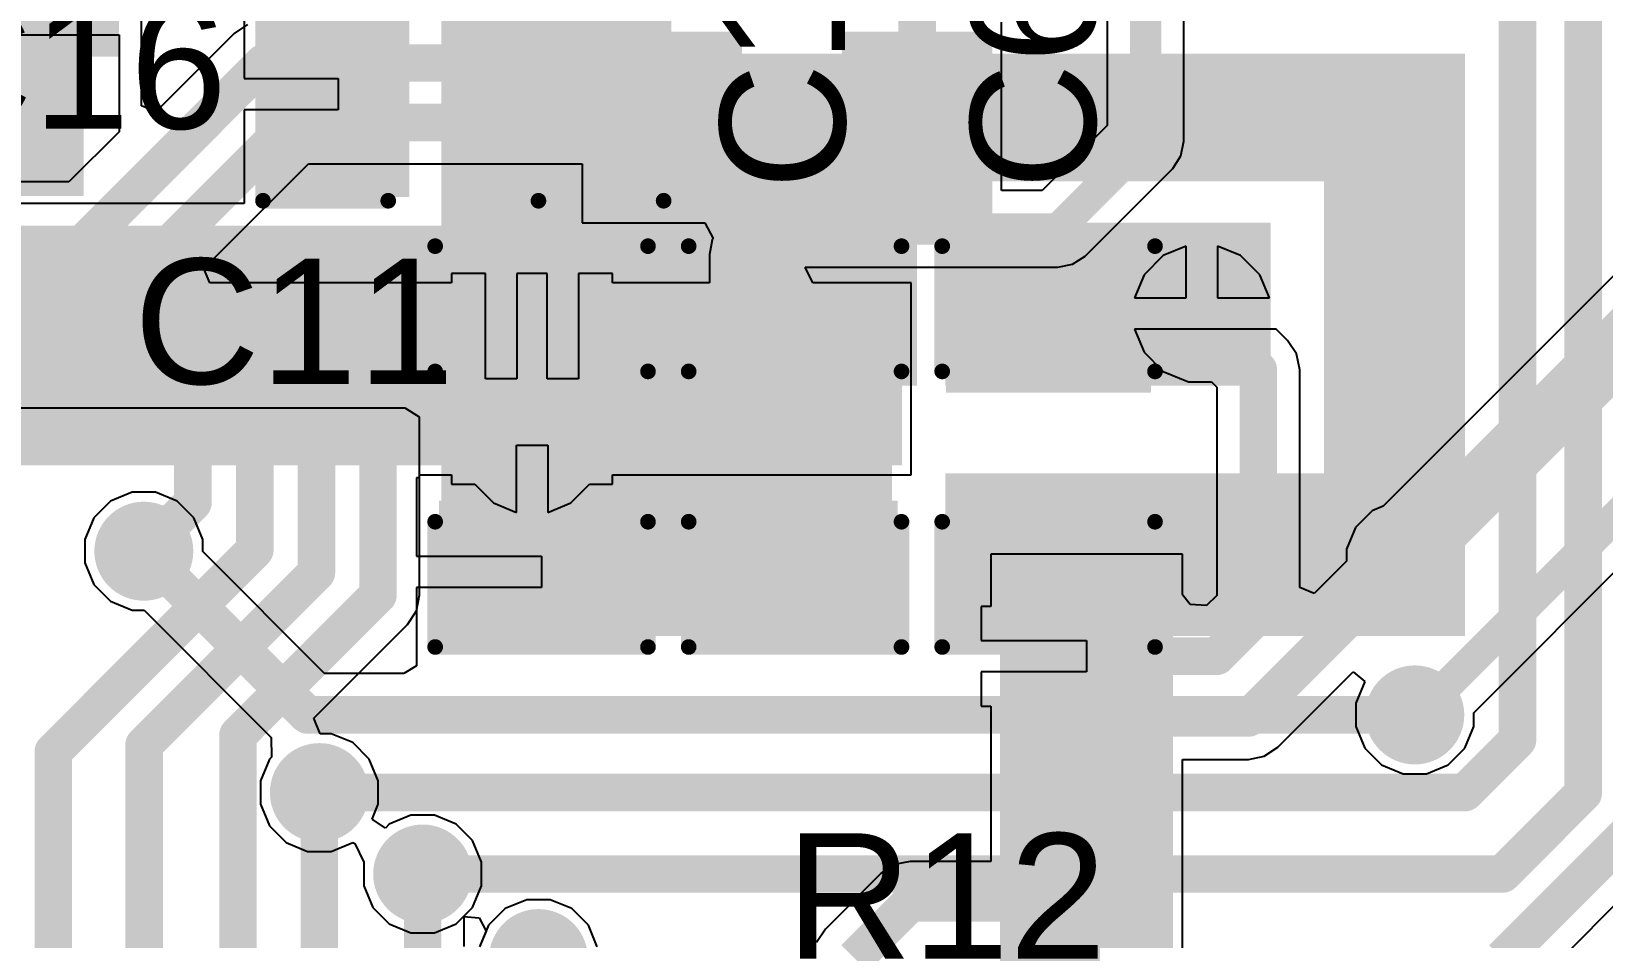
# Model space of a CAD drawing. Header units: millimetres. Extents: x -48 to 200, y -49 to 27.
# Drawn here: x 3.139 to 3.641, y 1.022 to 1.311 of the extents above; entities that cross this region are included whole.
import ezdxf

# ---------------------------------------------------------------- set-up
doc = ezdxf.new("R2010")
doc.units = ezdxf.units.MM
doc.header["$MEASUREMENT"] = 0
for name, color, linetype in [('BottomLayer', 5, 'Continuous'), ('BottomPaste', 16, 'Continuous'), ('BottomSolder', 6, 'Continuous'), ('Mechanical1', 6, 'Continuous'), ('TopLayer', 1, 'Continuous'), ('TopOverlay', 2, 'Continuous'), ('TopPaste', 8, 'Continuous'), ('TopSolder', 216, 'Continuous'), ('ViaHoleLayer', 16, 'Continuous')]:
    doc.layers.add(name, color=color, linetype=linetype)
doc.styles.add('Arial', font='', dxfattribs={"height": 0.2})
doc.styles.get('Arial').set_extended_font_data('Arial')

# ---------------------------------------------------------------- blocks, each defined once
blk = doc.blocks.new('MU00525_32_768K_B_35')
at = {"layer": 'BottomLayer'}
for points in [[(-0.0689, 0.03543), (-0.02953, 0.03543), (-0.02953, -0.03543), (-0.0689, -0.03543)], [(-0.0689, 0.03543), (-0.02953, 0.03543), (-0.02953, -0.03543), (-0.0689, -0.03543)], [(0.02953, 0.03543), (0.0689, 0.03543), (0.0689, -0.03543), (0.02953, -0.03543)]]:
    blk.add_hatch(color=5, dxfattribs=at).paths.add_polyline_path(points)
at = {"layer": 'BottomPaste'}
for points in [[(-0.0689, 0.03543), (-0.02953, 0.03543), (-0.02953, -0.03543), (-0.0689, -0.03543)], [(-0.0689, 0.03543), (-0.02953, 0.03543), (-0.02953, -0.03543), (-0.0689, -0.03543)], [(0.02953, 0.03543), (0.0689, 0.03543), (0.0689, -0.03543), (0.02953, -0.03543)]]:
    blk.add_hatch(color=16, dxfattribs=at).paths.add_polyline_path(points)
at = {"layer": 'BottomSolder'}
for points in [[(-0.0729, 0.03943), (-0.02553, 0.03943), (-0.02553, -0.03943), (-0.0729, -0.03943)], [(-0.0729, 0.03943), (-0.02553, 0.03943), (-0.02553, -0.03943), (-0.0729, -0.03943)], [(0.02553, 0.03943), (0.0729, 0.03943), (0.0729, -0.03943), (0.02553, -0.03943)]]:
    blk.add_hatch(color=6, dxfattribs=at).paths.add_polyline_path(points)
at = {"layer": 'Mechanical1'}
blk.add_hatch(color=6, dxfattribs=at).paths.add_polyline_path([(-0.0689, 0.03543), (-0.02953, 0.03543), (-0.02953, -0.03543), (-0.0689, -0.03543)])
blk = doc.blocks.new('LQFP_100_B_37')
at = {"layer": 'BottomLayer'}
for points in [[(-0.24213, 0.2815), (-0.24213, 0.32874), (-0.23031, 0.32874), (-0.23031, 0.2815)], [(-0.22244, 0.2815), (-0.22244, 0.32874), (-0.21063, 0.32874), (-0.21063, 0.2815)], [(-0.20276, 0.2815), (-0.20276, 0.32874), (-0.19094, 0.32874), (-0.19094, 0.2815)], [(-0.18307, 0.2815), (-0.18307, 0.32874), (-0.17126, 0.32874), (-0.17126, 0.2815)], [(-0.16339, 0.2815), (-0.16339, 0.32874), (-0.15157, 0.32874), (-0.15157, 0.2815)], [(-0.1437, 0.2815), (-0.1437, 0.32874), (-0.13189, 0.32874), (-0.13189, 0.2815)], [(-0.32874, 0.24213), (-0.2815, 0.24213), (-0.2815, 0.23031), (-0.32874, 0.23031)], [(-0.32874, 0.22244), (-0.2815, 0.22244), (-0.2815, 0.21063), (-0.32874, 0.21063)], [(-0.32874, 0.20276), (-0.2815, 0.20276), (-0.2815, 0.19094), (-0.32874, 0.19094)], [(-0.32874, 0.18307), (-0.2815, 0.18307), (-0.2815, 0.17126), (-0.32874, 0.17126)], [(-0.32874, 0.16339), (-0.2815, 0.16339), (-0.2815, 0.15157), (-0.32874, 0.15157)], [(-0.32874, 0.1437), (-0.2815, 0.1437), (-0.2815, 0.13189), (-0.32874, 0.13189)], [(-0.32874, 0.12402), (-0.2815, 0.12402), (-0.2815, 0.1122), (-0.32874, 0.1122)], [(-0.32874, 0.10433), (-0.2815, 0.10433), (-0.2815, 0.09252), (-0.32874, 0.09252)], [(-0.32874, 0.08465), (-0.2815, 0.08465), (-0.2815, 0.07283), (-0.32874, 0.07283)], [(-0.32874, 0.06496), (-0.2815, 0.06496), (-0.2815, 0.05315), (-0.32874, 0.05315)], [(-0.32874, 0.04528), (-0.2815, 0.04528), (-0.2815, 0.03346), (-0.32874, 0.03346)], [(-0.32874, 0.02559), (-0.2815, 0.02559), (-0.2815, 0.01378), (-0.32874, 0.01378)], [(-0.32874, 0.00591), (-0.2815, 0.00591), (-0.2815, -0.00591), (-0.32874, -0.00591)], [(-0.32874, -0.01378), (-0.2815, -0.01378), (-0.2815, -0.02559), (-0.32874, -0.02559)]]:
    blk.add_hatch(color=5, dxfattribs=at).paths.add_polyline_path(points)
at = {"layer": 'BottomPaste'}
for points in [[(-0.24213, 0.2815), (-0.24213, 0.32874), (-0.23031, 0.32874), (-0.23031, 0.2815)], [(-0.22244, 0.2815), (-0.22244, 0.32874), (-0.21063, 0.32874), (-0.21063, 0.2815)], [(-0.20276, 0.2815), (-0.20276, 0.32874), (-0.19094, 0.32874), (-0.19094, 0.2815)], [(-0.18307, 0.2815), (-0.18307, 0.32874), (-0.17126, 0.32874), (-0.17126, 0.2815)], [(-0.16339, 0.2815), (-0.16339, 0.32874), (-0.15157, 0.32874), (-0.15157, 0.2815)], [(-0.1437, 0.2815), (-0.1437, 0.32874), (-0.13189, 0.32874), (-0.13189, 0.2815)], [(-0.32874, 0.24213), (-0.2815, 0.24213), (-0.2815, 0.23031), (-0.32874, 0.23031)], [(-0.32874, 0.22244), (-0.2815, 0.22244), (-0.2815, 0.21063), (-0.32874, 0.21063)], [(-0.32874, 0.20276), (-0.2815, 0.20276), (-0.2815, 0.19094), (-0.32874, 0.19094)], [(-0.32874, 0.18307), (-0.2815, 0.18307), (-0.2815, 0.17126), (-0.32874, 0.17126)], [(-0.32874, 0.16339), (-0.2815, 0.16339), (-0.2815, 0.15157), (-0.32874, 0.15157)], [(-0.32874, 0.1437), (-0.2815, 0.1437), (-0.2815, 0.13189), (-0.32874, 0.13189)], [(-0.32874, 0.12402), (-0.2815, 0.12402), (-0.2815, 0.1122), (-0.32874, 0.1122)], [(-0.32874, 0.10433), (-0.2815, 0.10433), (-0.2815, 0.09252), (-0.32874, 0.09252)], [(-0.32874, 0.08465), (-0.2815, 0.08465), (-0.2815, 0.07283), (-0.32874, 0.07283)], [(-0.32874, 0.06496), (-0.2815, 0.06496), (-0.2815, 0.05315), (-0.32874, 0.05315)], [(-0.32874, 0.04528), (-0.2815, 0.04528), (-0.2815, 0.03346), (-0.32874, 0.03346)], [(-0.32874, 0.02559), (-0.2815, 0.02559), (-0.2815, 0.01378), (-0.32874, 0.01378)], [(-0.32874, 0.00591), (-0.2815, 0.00591), (-0.2815, -0.00591), (-0.32874, -0.00591)], [(-0.32874, -0.01378), (-0.2815, -0.01378), (-0.2815, -0.02559), (-0.32874, -0.02559)]]:
    blk.add_hatch(color=16, dxfattribs=at).paths.add_polyline_path(points)
at = {"layer": 'BottomSolder'}
for points in [[(-0.24613, 0.2775), (-0.24613, 0.33274), (-0.22631, 0.33274), (-0.22631, 0.2775)], [(-0.22644, 0.2775), (-0.22644, 0.33274), (-0.20663, 0.33274), (-0.20663, 0.2775)], [(-0.20676, 0.2775), (-0.20676, 0.33274), (-0.18694, 0.33274), (-0.18694, 0.2775)], [(-0.18707, 0.2775), (-0.18707, 0.33274), (-0.16726, 0.33274), (-0.16726, 0.2775)], [(-0.16739, 0.2775), (-0.16739, 0.33274), (-0.14757, 0.33274), (-0.14757, 0.2775)], [(-0.1477, 0.2775), (-0.1477, 0.33274), (-0.12789, 0.33274), (-0.12789, 0.2775)], [(-0.12802, 0.2775), (-0.12802, 0.33274), (-0.1082, 0.33274), (-0.1082, 0.2775)], [(-0.33274, 0.24613), (-0.2775, 0.24613), (-0.2775, 0.22631), (-0.33274, 0.22631)], [(-0.33274, 0.22644), (-0.2775, 0.22644), (-0.2775, 0.20663), (-0.33274, 0.20663)], [(-0.33274, 0.20676), (-0.2775, 0.20676), (-0.2775, 0.18694), (-0.33274, 0.18694)], [(-0.33274, 0.18707), (-0.2775, 0.18707), (-0.2775, 0.16726), (-0.33274, 0.16726)], [(-0.33274, 0.16739), (-0.2775, 0.16739), (-0.2775, 0.14757), (-0.33274, 0.14757)], [(-0.33274, 0.1477), (-0.2775, 0.1477), (-0.2775, 0.12789), (-0.33274, 0.12789)], [(-0.33274, 0.12802), (-0.2775, 0.12802), (-0.2775, 0.1082), (-0.33274, 0.1082)], [(-0.33274, 0.10833), (-0.2775, 0.10833), (-0.2775, 0.08852), (-0.33274, 0.08852)], [(-0.33274, 0.08865), (-0.2775, 0.08865), (-0.2775, 0.06883), (-0.33274, 0.06883)], [(-0.33274, 0.06896), (-0.2775, 0.06896), (-0.2775, 0.04915), (-0.33274, 0.04915)], [(-0.33274, 0.04928), (-0.2775, 0.04928), (-0.2775, 0.02946), (-0.33274, 0.02946)], [(-0.33274, 0.02959), (-0.2775, 0.02959), (-0.2775, 0.00978), (-0.33274, 0.00978)], [(-0.33274, 0.00991), (-0.2775, 0.00991), (-0.2775, -0.00991), (-0.33274, -0.00991)], [(-0.33274, -0.00978), (-0.2775, -0.00978), (-0.2775, -0.02959), (-0.33274, -0.02959)], [(-0.33274, -0.02946), (-0.2775, -0.02946), (-0.2775, -0.04928), (-0.33274, -0.04928)]]:
    blk.add_hatch(color=6, dxfattribs=at).paths.add_polyline_path(points)
blk = doc.blocks.new('RES_0805_B_43')
at = {"layer": 'BottomLayer'}
for points in [[(-0.06, 0.025), (-0.02, 0.025), (-0.02, -0.025), (-0.06, -0.025)], [(0.02, 0.025), (0.06, 0.025), (0.06, -0.025), (0.02, -0.025)]]:
    blk.add_hatch(color=5, dxfattribs=at).paths.add_polyline_path(points)
at = {"layer": 'BottomPaste'}
for points in [[(-0.06, 0.025), (-0.02, 0.025), (-0.02, -0.025), (-0.06, -0.025)], [(0.02, 0.025), (0.06, 0.025), (0.06, -0.025), (0.02, -0.025)]]:
    blk.add_hatch(color=16, dxfattribs=at).paths.add_polyline_path(points)
at = {"layer": 'BottomSolder'}
for points in [[(-0.064, 0.029), (-0.016, 0.029), (-0.016, -0.029), (-0.064, -0.029)], [(0.016, 0.029), (0.064, 0.029), (0.064, -0.029), (0.016, -0.029)]]:
    blk.add_hatch(color=6, dxfattribs=at).paths.add_polyline_path(points)
blk = doc.blocks.new('CAP_0805_62')
at = {"layer": 'TopLayer'}
for points in [[(-0.06, 0.03), (-0.02, 0.03), (-0.02, -0.03), (-0.06, -0.03)], [(0.02, 0.03), (0.06, 0.03), (0.06, -0.03), (0.02, -0.03)]]:
    blk.add_hatch(color=1, dxfattribs=at).paths.add_polyline_path(points)
at = {"layer": 'TopPaste'}
for points in [[(-0.06, 0.03), (-0.02, 0.03), (-0.02, -0.03), (-0.06, -0.03)], [(0.02, 0.03), (0.06, 0.03), (0.06, -0.03), (0.02, -0.03)]]:
    blk.add_hatch(color=8, dxfattribs=at).paths.add_polyline_path(points)
at = {"layer": 'TopSolder'}
for points in [[(-0.06276, 0.03276), (-0.01724, 0.03276), (-0.01724, -0.03276), (-0.06276, -0.03276)], [(0.01724, 0.03276), (0.06276, 0.03276), (0.06276, -0.03276), (0.01724, -0.03276)]]:
    blk.add_hatch(color=216, dxfattribs=at).paths.add_polyline_path(points)
at = {"layer": 'TopOverlay', "const_width": 0.005}
for points in [[(-0.064, -0.034), (-0.064, 0.034)], [(-0.064, 0.034), (-0.024, 0.034)], [(0.024, 0.034), (0.064, 0.034)], [(0.064, -0.034), (0.064, 0.034)], [(-0.064, -0.034), (-0.024, -0.034)], [(0.024, -0.034), (0.064, -0.034)]]:
    blk.add_lwpolyline(points, dxfattribs=at)
at = {"layer": 'TopOverlay', "const_width": 0.0025}
for points in [[(-0.06525, 0.034, 1), (-0.06275, 0.034, 1)], [(-0.06525, 0.034, 1), (-0.06275, 0.034, 1)], [(-0.02525, 0.034, 1), (-0.02275, 0.034, 1)], [(0.02275, 0.034, 1), (0.02525, 0.034, 1)], [(0.06275, 0.034, 1), (0.06525, 0.034, 1)], [(0.06275, 0.034, 1), (0.06525, 0.034, 1)], [(-0.06525, -0.034, 1), (-0.06275, -0.034, 1)], [(-0.06525, -0.034, 1), (-0.06275, -0.034, 1)], [(-0.02525, -0.034, 1), (-0.02275, -0.034, 1)], [(0.02275, -0.034, 1), (0.02525, -0.034, 1)], [(0.06275, -0.034, 1), (0.06525, -0.034, 1)], [(0.06275, -0.034, 1), (0.06525, -0.034, 1)]]:
    blk.add_lwpolyline(points, format="xyb", close=True, dxfattribs=at)
blk = doc.blocks.new('CAP_0805_64')
at = {"layer": 'TopLayer'}
for points in [[(-0.06, 0.03), (-0.02, 0.03), (-0.02, -0.03), (-0.06, -0.03)], [(0.02, 0.03), (0.06, 0.03), (0.06, -0.03), (0.02, -0.03)]]:
    blk.add_hatch(color=1, dxfattribs=at).paths.add_polyline_path(points)
at = {"layer": 'TopPaste'}
for points in [[(-0.06, 0.03), (-0.02, 0.03), (-0.02, -0.03), (-0.06, -0.03)], [(0.02, 0.03), (0.06, 0.03), (0.06, -0.03), (0.02, -0.03)]]:
    blk.add_hatch(color=8, dxfattribs=at).paths.add_polyline_path(points)
at = {"layer": 'TopSolder'}
for points in [[(-0.06276, 0.03276), (-0.01724, 0.03276), (-0.01724, -0.03276), (-0.06276, -0.03276)], [(0.01724, 0.03276), (0.06276, 0.03276), (0.06276, -0.03276), (0.01724, -0.03276)]]:
    blk.add_hatch(color=216, dxfattribs=at).paths.add_polyline_path(points)
at = {"layer": 'TopOverlay', "const_width": 0.005}
for points in [[(-0.064, 0.034), (-0.064, -0.034)], [(-0.064, 0.034), (-0.024, 0.034)], [(0.024, 0.034), (0.064, 0.034)], [(0.064, 0.034), (0.064, -0.034)], [(-0.064, -0.034), (-0.024, -0.034)], [(0.024, -0.034), (0.064, -0.034)]]:
    blk.add_lwpolyline(points, dxfattribs=at)
at = {"layer": 'TopOverlay', "const_width": 0.0025}
for points in [[(-0.06525, 0.034, 1), (-0.06275, 0.034, 1)], [(-0.06525, 0.034, 1), (-0.06275, 0.034, 1)], [(-0.02525, 0.034, 1), (-0.02275, 0.034, 1)], [(0.02275, 0.034, 1), (0.02525, 0.034, 1)], [(0.06275, 0.034, 1), (0.06525, 0.034, 1)], [(0.06275, 0.034, 1), (0.06525, 0.034, 1)], [(-0.06525, -0.034, 1), (-0.06275, -0.034, 1)], [(-0.06525, -0.034, 1), (-0.06275, -0.034, 1)], [(-0.02525, -0.034, 1), (-0.02275, -0.034, 1)], [(0.02275, -0.034, 1), (0.02525, -0.034, 1)], [(0.06275, -0.034, 1), (0.06525, -0.034, 1)], [(0.06275, -0.034, 1), (0.06525, -0.034, 1)]]:
    blk.add_lwpolyline(points, format="xyb", close=True, dxfattribs=at)
blk = doc.blocks.new('CAP_0805_67')
at = {"layer": 'TopLayer'}
for points in [[(-0.06, 0.03), (-0.02, 0.03), (-0.02, -0.03), (-0.06, -0.03)], [(0.02, 0.03), (0.06, 0.03), (0.06, -0.03), (0.02, -0.03)]]:
    blk.add_hatch(color=1, dxfattribs=at).paths.add_polyline_path(points)
at = {"layer": 'TopPaste'}
for points in [[(-0.06, 0.03), (-0.02, 0.03), (-0.02, -0.03), (-0.06, -0.03)], [(0.02, 0.03), (0.06, 0.03), (0.06, -0.03), (0.02, -0.03)]]:
    blk.add_hatch(color=8, dxfattribs=at).paths.add_polyline_path(points)
at = {"layer": 'TopSolder'}
for points in [[(-0.06276, 0.03276), (-0.01724, 0.03276), (-0.01724, -0.03276), (-0.06276, -0.03276)], [(0.01724, 0.03276), (0.06276, 0.03276), (0.06276, -0.03276), (0.01724, -0.03276)]]:
    blk.add_hatch(color=216, dxfattribs=at).paths.add_polyline_path(points)
at = {"layer": 'TopOverlay', "const_width": 0.005}
for points in [[(-0.064, 0.034), (-0.024, 0.034)], [(-0.064, 0.034), (-0.064, -0.034)], [(0.024, 0.034), (0.064, 0.034)], [(0.064, 0.034), (0.064, -0.034)], [(-0.064, -0.034), (-0.024, -0.034)], [(0.024, -0.034), (0.064, -0.034)]]:
    blk.add_lwpolyline(points, dxfattribs=at)
at = {"layer": 'TopOverlay', "const_width": 0.0025}
for points in [[(-0.06525, 0.034, 1), (-0.06275, 0.034, 1)], [(-0.06525, 0.034, 1), (-0.06275, 0.034, 1)], [(-0.02525, 0.034, 1), (-0.02275, 0.034, 1)], [(0.02275, 0.034, 1), (0.02525, 0.034, 1)], [(0.06275, 0.034, 1), (0.06525, 0.034, 1)], [(0.06275, 0.034, 1), (0.06525, 0.034, 1)], [(-0.06525, -0.034, 1), (-0.06275, -0.034, 1)], [(-0.06525, -0.034, 1), (-0.06275, -0.034, 1)], [(-0.02525, -0.034, 1), (-0.02275, -0.034, 1)], [(0.02275, -0.034, 1), (0.02525, -0.034, 1)], [(0.06275, -0.034, 1), (0.06525, -0.034, 1)], [(0.06275, -0.034, 1), (0.06525, -0.034, 1)]]:
    blk.add_lwpolyline(points, format="xyb", close=True, dxfattribs=at)
blk = doc.blocks.new('CAP_0805_72')
at = {"layer": 'TopLayer'}
for points in [[(-0.06, 0.03), (-0.02, 0.03), (-0.02, -0.03), (-0.06, -0.03)], [(0.02, 0.03), (0.06, 0.03), (0.06, -0.03), (0.02, -0.03)]]:
    blk.add_hatch(color=1, dxfattribs=at).paths.add_polyline_path(points)
at = {"layer": 'TopPaste'}
for points in [[(-0.06, 0.03), (-0.02, 0.03), (-0.02, -0.03), (-0.06, -0.03)], [(0.02, 0.03), (0.06, 0.03), (0.06, -0.03), (0.02, -0.03)]]:
    blk.add_hatch(color=8, dxfattribs=at).paths.add_polyline_path(points)
at = {"layer": 'TopSolder'}
for points in [[(-0.06276, 0.03276), (-0.01724, 0.03276), (-0.01724, -0.03276), (-0.06276, -0.03276)], [(0.01724, 0.03276), (0.06276, 0.03276), (0.06276, -0.03276), (0.01724, -0.03276)]]:
    blk.add_hatch(color=216, dxfattribs=at).paths.add_polyline_path(points)
at = {"layer": 'TopOverlay', "const_width": 0.005}
for points in [[(-0.064, -0.034), (-0.064, 0.034)], [(-0.024, 0.034), (-0.064, 0.034)], [(0.064, 0.034), (0.024, 0.034)], [(0.064, -0.034), (0.064, 0.034)], [(-0.024, -0.034), (-0.064, -0.034)], [(0.064, -0.034), (0.024, -0.034)]]:
    blk.add_lwpolyline(points, dxfattribs=at)
at = {"layer": 'TopOverlay', "const_width": 0.0025}
for points in [[(-0.06525, 0.034, 1), (-0.06275, 0.034, 1)], [(-0.06525, 0.034, 1), (-0.06275, 0.034, 1)], [(-0.02525, 0.034, 1), (-0.02275, 0.034, 1)], [(0.02275, 0.034, 1), (0.02525, 0.034, 1)], [(0.06275, 0.034, 1), (0.06525, 0.034, 1)], [(0.06275, 0.034, 1), (0.06525, 0.034, 1)], [(-0.06525, -0.034, 1), (-0.06275, -0.034, 1)], [(-0.06525, -0.034, 1), (-0.06275, -0.034, 1)], [(-0.02525, -0.034, 1), (-0.02275, -0.034, 1)], [(0.02275, -0.034, 1), (0.02525, -0.034, 1)], [(0.06275, -0.034, 1), (0.06525, -0.034, 1)], [(0.06275, -0.034, 1), (0.06525, -0.034, 1)]]:
    blk.add_lwpolyline(points, format="xyb", close=True, dxfattribs=at)

msp = doc.modelspace()

# ---------------------------------------------------------------- hatches: boundary and pattern name
at = {"layer": 'BottomLayer'}
msp.add_hatch(color=5, dxfattribs=at).paths.add_polyline_path([(3.097, 1.303), (3.167, 1.303), (3.167, 1.392), (3.097, 1.392)])
h = msp.add_hatch(color=5, dxfattribs=at)
edge = h.paths.add_edge_path()
edge.add_arc((3.513, 1.221), 0.01181, 0, 360)
h = msp.add_hatch(color=5, dxfattribs=at)
edge = h.paths.add_edge_path()
edge.add_arc((3.338, 1.212), 0.01181, 0, 360)
h = msp.add_hatch(color=5, dxfattribs=at)
edge = h.paths.add_edge_path()
edge.add_arc((3.299, 1.179), 0.01181, 0, 360)
h = msp.add_hatch(color=5, dxfattribs=at)
edge = h.paths.add_edge_path()
edge.add_arc((3.17491, 1.14509), 0.01181, 0, 360)
h = msp.add_hatch(color=5, dxfattribs=at)
edge = h.paths.add_edge_path()
edge.add_arc((3.578, 1.142), 0.01181, 0, 360)
h = msp.add_hatch(color=5, dxfattribs=at)
edge = h.paths.add_edge_path()
edge.add_arc((3.581, 1.09281), 0.01181, 0, 360)
h = msp.add_hatch(color=5, dxfattribs=at)
edge = h.paths.add_edge_path()
edge.add_arc((3.231, 1.068), 0.01181, 0, 360)
h = msp.add_hatch(color=5, dxfattribs=at)
edge = h.paths.add_edge_path()
edge.add_arc((3.264, 1.042), 0.01181, 0, 360)
h = msp.add_hatch(color=5, dxfattribs=at)
edge = h.paths.add_edge_path()
edge.add_arc((3.301, 1.015), 0.01181, 0, 360)
at = {"layer": 'BottomSolder'}
h = msp.add_hatch(color=6, dxfattribs=at)
edge = h.paths.add_edge_path()
edge.add_arc((3.513, 1.221), 0.01581, 0, 360)
h = msp.add_hatch(color=6, dxfattribs=at)
edge = h.paths.add_edge_path()
edge.add_arc((3.338, 1.212), 0.01581, 0, 360)
h = msp.add_hatch(color=6, dxfattribs=at)
edge = h.paths.add_edge_path()
edge.add_arc((3.299, 1.179), 0.01581, 0, 360)
h = msp.add_hatch(color=6, dxfattribs=at)
edge = h.paths.add_edge_path()
edge.add_arc((3.17491, 1.14509), 0.01581, 0, 360)
h = msp.add_hatch(color=6, dxfattribs=at)
edge = h.paths.add_edge_path()
edge.add_arc((3.578, 1.142), 0.01581, 0, 360)
h = msp.add_hatch(color=6, dxfattribs=at)
edge = h.paths.add_edge_path()
edge.add_arc((3.581, 1.09281), 0.01581, 0, 360)
h = msp.add_hatch(color=6, dxfattribs=at)
edge = h.paths.add_edge_path()
edge.add_arc((3.231, 1.068), 0.01581, 0, 360)
h = msp.add_hatch(color=6, dxfattribs=at)
edge = h.paths.add_edge_path()
edge.add_arc((3.264, 1.042), 0.01581, 0, 360)
h = msp.add_hatch(color=6, dxfattribs=at)
edge = h.paths.add_edge_path()
edge.add_arc((3.301, 1.015), 0.01581, 0, 360)
at = {"layer": 'TopLayer'}
for points in [[(3.27, 1.199), (3.338, 1.199), (3.338, 1.406), (3.27, 1.406)], [(3.27, 1.198), (3.422, 1.198), (3.422, 1.304), (3.27, 1.304)], [(3.416, 1.26319), (3.597, 1.26319), (3.597, 1.304), (3.416, 1.304)], [(3.552, 1.123), (3.597, 1.123), (3.597, 1.304), (3.552, 1.304)], [(3.431, 1.198), (3.535, 1.198), (3.535, 1.25), (3.431, 1.25)], [(3.041, 1.198), (3.28, 1.198), (3.28, 1.249), (3.041, 1.249)], [(3.27, 1.118), (3.414, 1.118), (3.414, 1.188), (3.27, 1.188)], [(3.431, 1.118), (3.597, 1.118), (3.597, 1.17), (3.431, 1.17)]]:
    msp.add_hatch(color=1, dxfattribs=at).paths.add_polyline_path(points)
h = msp.add_hatch(color=1, dxfattribs=at)
edge = h.paths.add_edge_path()
edge.add_arc((3.513, 1.221), 0.01181, 0, 360)
h = msp.add_hatch(color=1, dxfattribs=at)
edge = h.paths.add_edge_path()
edge.add_arc((3.338, 1.212), 0.01181, 0, 360)
h = msp.add_hatch(color=1, dxfattribs=at)
edge = h.paths.add_edge_path()
edge.add_arc((3.299, 1.179), 0.01181, 0, 360)
h = msp.add_hatch(color=1, dxfattribs=at)
edge = h.paths.add_edge_path()
edge.add_arc((3.17491, 1.14509), 0.01181, 0, 360)
h = msp.add_hatch(color=1, dxfattribs=at)
edge = h.paths.add_edge_path()
edge.add_arc((3.578, 1.142), 0.01181, 0, 360)
h = msp.add_hatch(color=1, dxfattribs=at)
edge = h.paths.add_edge_path()
edge.add_arc((3.581, 1.09281), 0.01181, 0, 360)
h = msp.add_hatch(color=1, dxfattribs=at)
edge = h.paths.add_edge_path()
edge.add_arc((3.231, 1.068), 0.01181, 0, 360)
h = msp.add_hatch(color=1, dxfattribs=at)
edge = h.paths.add_edge_path()
edge.add_arc((3.264, 1.042), 0.01181, 0, 360)
h = msp.add_hatch(color=1, dxfattribs=at)
edge = h.paths.add_edge_path()
edge.add_arc((3.301, 1.015), 0.01181, 0, 360)
at = {"layer": 'TopSolder'}
h = msp.add_hatch(color=216, dxfattribs=at)
edge = h.paths.add_edge_path()
edge.add_arc((3.513, 1.221), 0.01581, 0, 360)
h = msp.add_hatch(color=216, dxfattribs=at)
edge = h.paths.add_edge_path()
edge.add_arc((3.338, 1.212), 0.01581, 0, 360)
h = msp.add_hatch(color=216, dxfattribs=at)
edge = h.paths.add_edge_path()
edge.add_arc((3.299, 1.179), 0.01581, 0, 360)
h = msp.add_hatch(color=216, dxfattribs=at)
edge = h.paths.add_edge_path()
edge.add_arc((3.17491, 1.14509), 0.01581, 0, 360)
h = msp.add_hatch(color=216, dxfattribs=at)
edge = h.paths.add_edge_path()
edge.add_arc((3.578, 1.142), 0.01581, 0, 360)
h = msp.add_hatch(color=216, dxfattribs=at)
edge = h.paths.add_edge_path()
edge.add_arc((3.581, 1.09281), 0.01581, 0, 360)
h = msp.add_hatch(color=216, dxfattribs=at)
edge = h.paths.add_edge_path()
edge.add_arc((3.231, 1.068), 0.01581, 0, 360)
h = msp.add_hatch(color=216, dxfattribs=at)
edge = h.paths.add_edge_path()
edge.add_arc((3.264, 1.042), 0.01581, 0, 360)
h = msp.add_hatch(color=216, dxfattribs=at)
edge = h.paths.add_edge_path()
edge.add_arc((3.301, 1.015), 0.01581, 0, 360)
at = {"layer": 'ViaHoleLayer'}
h = msp.add_hatch(color=16, dxfattribs=at)
edge = h.paths.add_edge_path()
edge.add_arc((3.513, 1.221), 0.00591, 0, 360)
h = msp.add_hatch(color=16, dxfattribs=at)
edge = h.paths.add_edge_path()
edge.add_arc((3.338, 1.212), 0.00591, 0, 360)
h = msp.add_hatch(color=16, dxfattribs=at)
edge = h.paths.add_edge_path()
edge.add_arc((3.299, 1.179), 0.00591, 0, 360)
h = msp.add_hatch(color=16, dxfattribs=at)
edge = h.paths.add_edge_path()
edge.add_arc((3.17491, 1.14509), 0.00591, 0, 360)
h = msp.add_hatch(color=16, dxfattribs=at)
edge = h.paths.add_edge_path()
edge.add_arc((3.578, 1.142), 0.00591, 0, 360)
h = msp.add_hatch(color=16, dxfattribs=at)
edge = h.paths.add_edge_path()
edge.add_arc((3.581, 1.09281), 0.00591, 0, 360)
h = msp.add_hatch(color=16, dxfattribs=at)
edge = h.paths.add_edge_path()
edge.add_arc((3.231, 1.068), 0.00591, 0, 360)
h = msp.add_hatch(color=16, dxfattribs=at)
edge = h.paths.add_edge_path()
edge.add_arc((3.264, 1.042), 0.00591, 0, 360)

# ---------------------------------------------------------------- linework, layer by layer
at = {"layer": 'BottomLayer'}
for p, q in [((3.17414, 1.31), (3.17414, 1.392)), ((3.48276, 1.32263), (3.48276, 1.28107)), ((3.50724, 1.276), (3.50724, 1.32263)), ((3.20376, 1.31037), (3.17876, 1.28537)), ((3.20806, 1.31325), (3.20376, 1.31037)), ((3.449, 1.26024), (3.449, 1.314)), ((3.097, 1.31), (3.167, 1.31)), ((3.167, 1.31), (3.167, 1.279)), ((3.17414, 1.28729), (3.17414, 1.31)), ((3.17876, 1.28537), (3.17414, 1.28729)), ((3.48276, 1.28107), (3.46193, 1.26024)), ((3.167, 1.279), (3.151, 1.263)), ((3.5063, 1.27132), (3.50724, 1.276)), ((3.50365, 1.26735), (3.5063, 1.27132)), ((3.1941, 1.23536), (3.22749, 1.26875)), ((3.22749, 1.26875), (3.315, 1.26875)), ((3.315, 1.26875), (3.315, 1.25)), ((3.47565, 1.23935), (3.50365, 1.26735)), ((3.151, 1.263), (3.112, 1.263)), ((3.46193, 1.26024), (3.449, 1.26024)), ((3.315, 1.25), (3.35419, 1.25)), ((3.35419, 1.25), (3.35686, 1.245)), ((3.35686, 1.245), (3.35655, 1.24453)), ((3.35655, 1.24453), (3.35562, 1.23985)), ((3.508, 1.24254), (3.50065, 1.23949)), ((3.508, 1.226), (3.508, 1.24254)), ((3.52535, 1.23949), (3.518, 1.24254)), ((3.518, 1.24254), (3.518, 1.226)), ((3.19602, 1.23074), (3.1941, 1.23536)), ((3.35562, 1.23985), (3.35562, 1.23074)), ((3.3862, 1.23574), (3.38622, 1.23576)), ((3.38867, 1.23074), (3.3862, 1.23574)), ((3.38622, 1.23576), (3.467, 1.23576)), ((3.467, 1.23576), (3.47168, 1.2367)), ((3.47168, 1.2367), (3.47565, 1.23935)), ((3.50065, 1.23949), (3.49451, 1.23335)), ((3.53149, 1.23335), (3.52535, 1.23949)), ((3.64974, 1.23826), (3.57091, 1.15943)), ((3.2732, 1.23074), (3.19602, 1.23074)), ((3.28411, 1.23374), (3.2732, 1.23374)), ((3.2732, 1.23374), (3.2732, 1.23074)), ((3.28411, 1.20012), (3.28411, 1.23374)), ((3.3038, 1.23374), (3.29411, 1.23374)), ((3.29411, 1.23374), (3.29411, 1.20012)), ((3.3038, 1.20012), (3.3038, 1.23374)), ((3.3247, 1.23374), (3.3138, 1.23374)), ((3.3138, 1.23374), (3.3138, 1.20012)), ((3.3247, 1.23074), (3.3247, 1.23374)), ((3.33409, 1.23074), (3.3247, 1.23074)), ((3.33426, 1.23081), (3.33409, 1.23074)), ((3.34174, 1.23081), (3.33426, 1.23081)), ((3.34191, 1.23074), (3.34174, 1.23081)), ((3.35562, 1.23074), (3.34191, 1.23074)), ((3.42013, 1.23074), (3.38867, 1.23074)), ((3.42013, 1.1695), (3.42013, 1.23074)), ((3.49451, 1.23335), (3.49146, 1.226)), ((3.53454, 1.226), (3.53149, 1.23335)), ((3.49146, 1.226), (3.508, 1.226)), ((3.518, 1.226), (3.53454, 1.226)), ((3.53674, 1.216), (3.49146, 1.216)), ((3.49146, 1.216), (3.49451, 1.20865)), ((3.54037, 1.21237), (3.53674, 1.216)), ((3.54325, 1.20807), (3.54037, 1.21237)), ((3.49451, 1.20865), (3.50065, 1.20251)), ((3.54425, 1.203), (3.54325, 1.20807)), ((3.29411, 1.20012), (3.28411, 1.20012)), ((3.3138, 1.20012), (3.3038, 1.20012)), ((3.50065, 1.20251), (3.50866, 1.19919)), ((3.54425, 1.13353), (3.54425, 1.203)), ((3.50866, 1.19919), (3.51607, 1.19919)), ((3.51607, 1.19919), (3.51775, 1.19751)), ((3.51775, 1.19751), (3.51775, 1.13099)), ((3.294, 1.15746), (3.294, 1.179)), ((3.294, 1.179), (3.304, 1.179)), ((3.304, 1.179), (3.304, 1.15746)), ((3.26299, 1.1311), (3.26299, 1.1695)), ((3.26299, 1.1695), (3.2732, 1.1695)), ((3.2732, 1.1695), (3.2732, 1.1665)), ((3.2732, 1.1665), (3.28066, 1.1665)), ((3.28066, 1.1665), (3.28665, 1.16051)), ((3.31135, 1.16051), (3.31734, 1.1665)), ((3.31734, 1.1665), (3.3247, 1.1665)), ((3.3247, 1.1665), (3.3247, 1.1695)), ((3.3247, 1.1695), (3.42013, 1.1695)), ((3.28665, 1.16051), (3.294, 1.15746)), ((3.304, 1.15746), (3.31135, 1.16051)), ((3.56734, 1.15795), (3.56205, 1.15266)), ((3.57091, 1.15943), (3.56734, 1.15795)), ((3.56205, 1.15266), (3.55919, 1.14574)), ((3.55919, 1.14574), (3.55919, 1.14193)), ((3.59981, 1.09351), (3.65236, 1.14606)), ((3.50674, 1.14413), (3.4455, 1.14413)), ((3.4455, 1.14413), (3.4455, 1.12744)), ((3.50674, 1.1312), (3.50674, 1.14413)), ((3.55919, 1.14193), (3.54887, 1.13162)), ((3.26199, 1.12603), (3.26299, 1.1311)), ((3.50927, 1.12803), (3.50674, 1.1312)), ((3.51775, 1.13099), (3.51445, 1.12777)), ((3.54887, 1.13162), (3.54425, 1.13353)), ((3.25911, 1.12173), (3.26199, 1.12603)), ((3.4455, 1.12744), (3.4425, 1.12744)), ((3.4425, 1.12744), (3.4425, 1.11654)), ((3.51445, 1.12777), (3.50927, 1.12803)), ((3.22919, 1.09181), (3.25911, 1.12173)), ((3.4425, 1.11654), (3.47612, 1.11654)), ((3.47612, 1.11654), (3.47612, 1.10654)), ((3.47612, 1.10654), (3.4425, 1.10654)), ((3.4425, 1.10654), (3.4425, 1.09563)), ((3.53722, 1.08248), (3.56135, 1.10661)), ((3.56135, 1.10661), (3.56505, 1.10347)), ((3.56505, 1.10347), (3.56219, 1.09655)), ((3.4425, 1.09563), (3.4455, 1.09563)), ((3.4455, 1.09563), (3.4455, 1.04605)), ((3.56219, 1.09655), (3.56219, 1.08907)), ((3.23127, 1.08681), (3.22919, 1.09181)), ((3.59981, 1.08907), (3.59981, 1.09351)), ((3.23474, 1.08681), (3.23127, 1.08681)), ((3.24166, 1.08395), (3.23474, 1.08681)), ((3.56219, 1.08907), (3.56505, 1.08216)), ((3.59695, 1.08216), (3.59981, 1.08907)), ((3.24695, 1.07866), (3.24166, 1.08395)), ((3.52785, 1.0786), (3.53292, 1.0796)), ((3.53292, 1.0796), (3.53722, 1.08248)), ((3.56505, 1.08216), (3.57034, 1.07686)), ((3.59166, 1.07686), (3.59695, 1.08216)), ((3.24981, 1.07174), (3.24695, 1.07866)), ((3.50674, 1.03957), (3.50674, 1.0786)), ((3.50674, 1.0786), (3.52785, 1.0786)), ((3.57034, 1.07686), (3.57726, 1.074)), ((3.58474, 1.074), (3.59166, 1.07686)), ((3.24981, 1.06426), (3.24981, 1.07174)), ((3.57726, 1.074), (3.58474, 1.074)), ((3.24785, 1.05952), (3.24981, 1.06426)), ((3.25209, 1.05669), (3.24785, 1.05952)), ((3.26026, 1.06081), (3.25334, 1.05795)), ((3.26774, 1.06081), (3.26026, 1.06081)), ((3.27466, 1.05795), (3.26774, 1.06081)), ((3.25334, 1.05795), (3.25209, 1.05669)), ((3.27995, 1.05266), (3.27466, 1.05795)), ((3.28281, 1.04574), (3.27995, 1.05266)), ((3.28281, 1.03826), (3.28281, 1.04574)), ((3.41472, 1.04504), (3.41042, 1.04217)), ((3.4198, 1.04605), (3.41472, 1.04504)), ((3.4455, 1.04605), (3.4198, 1.04605)), ((3.41042, 1.04217), (3.39267, 1.02442)), ((3.50674, 1.0002), (3.50674, 1.03957)), ((3.27995, 1.03134), (3.28281, 1.03826)), ((3.27725, 1.02865), (3.27995, 1.03134)), ((3.29034, 1.03095), (3.28505, 1.02566)), ((3.29726, 1.03381), (3.29034, 1.03095)), ((3.30474, 1.03381), (3.29726, 1.03381)), ((3.31166, 1.03095), (3.30474, 1.03381)), ((3.31695, 1.02566), (3.31166, 1.03095)), ((3.27725, 1.0189), (3.27725, 1.02865)), ((3.28505, 1.02566), (3.28219, 1.01874)), ((3.31981, 1.01874), (3.31695, 1.02566)), ((3.39267, 1.02442), (3.3898, 1.02012))]:
    msp.add_line(p, q, dxfattribs=at)
for points, const_width in [([(3.422, 1.282), (3.422, 1.35)], 0.012), ([(3.495, 1.276), (3.495, 1.337)], 0.01), ([(3.286, 1.301), (3.30224, 1.31724)], 0.012), ([(3.15131, 1.23918), (3.21313, 1.301)], 0.012), ([(3.21313, 1.301), (3.286, 1.301)], 0.012), ([(3.17109, 1.23109), (3.222, 1.282)], 0.012), ([(3.222, 1.282), (3.342, 1.282)], 0.012), ([(3.467, 1.248), (3.495, 1.276)], 0.01), ([(3.36785, 1.23985), (3.376, 1.248)], 0.01), ([(3.376, 1.248), (3.467, 1.248)], 0.01), ([(3.15131, 1.20012), (3.15131, 1.23918)], 0.012), ([(3.36785, 1.20012), (3.36785, 1.23985)], 0.01), ([(3.17109, 1.20021), (3.17109, 1.23109)], 0.012), ([(3.578, 1.142), (3.662, 1.226)], 0.02), ([(3.513, 1.221), (3.531, 1.203)], 0.012), ([(3.32848, 1.21109), (3.32939, 1.212)], 0.01), ([(3.32848, 1.20012), (3.32848, 1.21109)], 0.01), ([(3.32939, 1.212), (3.338, 1.212)], 0.01), ([(3.338, 1.212), (3.34807, 1.212)], 0.012), ([(3.34807, 1.212), (3.34817, 1.21191)], 0.012), ([(3.34817, 1.20012), (3.34817, 1.21191)], 0.012), ([(3.171, 1.20012), (3.17109, 1.20021)], 0.012), ([(3.19059, 1.20002), (3.19069, 1.20012)], 0.012), ([(3.19059, 1.16059), (3.19059, 1.20002)], 0.012), ([(3.21037, 1.14547), (3.21037, 1.20012)], 0.012), ([(3.23006, 1.13829), (3.23006, 1.20012)], 0.012), ([(3.24974, 1.1311), (3.24974, 1.20012)], 0.012), ([(3.28911, 1.18259), (3.28911, 1.20012)], 0.012), ([(3.32848, 1.20012), (3.32857, 1.20021)], 0.012), ([(3.34817, 1.20012), (3.34826, 1.20021)], 0.012), ([(3.531, 1.1248), (3.531, 1.203)], 0.012), ([(3.58181, 1.09281), (3.679, 1.19)], 0.01), ([(3.28911, 1.18259), (3.29048, 1.18122)], 0.012), ([(3.29048, 1.18122), (3.29778, 1.18122)], 0.012), ([(3.29778, 1.18122), (3.3, 1.179)], 0.012), ([(3.3, 1.179), (3.30222, 1.18122)], 0.012), ([(3.30222, 1.18122), (3.30743, 1.18122)], 0.012), ([(3.30743, 1.18122), (3.3087, 1.1825)], 0.012), ([(3.17509, 1.14509), (3.19059, 1.16059)], 0.012), ([(3.146, 1.0811), (3.21037, 1.14547)], 0.012), ([(3.17491, 1.14509), (3.17509, 1.14509)], 0.012), ([(3.52785, 1.09185), (3.578, 1.142)], 0.012), ([(3.175, 1.08323), (3.23006, 1.13829)], 0.012), ([(3.205, 1.08636), (3.24974, 1.1311)], 0.012), ([(3.51774, 1.11154), (3.531, 1.1248)], 0.012), ([(3.47612, 1.11154), (3.51774, 1.11154)], 0.012), ([(3.47612, 1.09185), (3.52785, 1.09185)], 0.012), ([(3.581, 1.09281), (3.58181, 1.09281)], 0.01), ([(3.205, 0.961), (3.205, 1.08636)], 0.012), ([(3.146, 0.91038), (3.146, 1.0811)], 0.012), ([(3.175, 0.936), (3.175, 1.08323)], 0.012), ([(3.231, 0.912), (3.231, 1.068)], 0.012), ([(3.264, 0.90805), (3.264, 1.042)], 0.012), ([(3.40204, 1.01504), (3.4198, 1.0328)], 0.012), ([(3.4198, 1.0328), (3.47612, 1.0328)], 0.012)]:
    msp.add_lwpolyline(points, dxfattribs=dict(at, const_width=const_width))
for points, const_width in [([(3.21013, 1.301, 1), (3.21613, 1.301, 1)], 0.006), ([(3.21013, 1.301, 1), (3.21613, 1.301, 1)], 0.006), ([(3.283, 1.301, 1), (3.289, 1.301, 1)], 0.006), ([(3.283, 1.301, 1), (3.289, 1.301, 1)], 0.006), ([(3.219, 1.282, 1), (3.225, 1.282, 1)], 0.006), ([(3.219, 1.282, 1), (3.225, 1.282, 1)], 0.006), ([(3.339, 1.282, 1), (3.345, 1.282, 1)], 0.006), ([(3.419, 1.282, 1), (3.425, 1.282, 1)], 0.006), ([(3.4925, 1.276, 1), (3.4975, 1.276, 1)], 0.005), ([(3.4925, 1.276, 1), (3.4975, 1.276, 1)], 0.005), ([(3.3735, 1.248, 1), (3.3785, 1.248, 1)], 0.005), ([(3.3735, 1.248, 1), (3.3785, 1.248, 1)], 0.005), ([(3.4645, 1.248, 1), (3.4695, 1.248, 1)], 0.005), ([(3.4645, 1.248, 1), (3.4695, 1.248, 1)], 0.005), ([(3.14831, 1.23918, 1), (3.15431, 1.23918, 1)], 0.006), ([(3.14831, 1.23918, 1), (3.15431, 1.23918, 1)], 0.006), ([(3.36535, 1.23985, 1), (3.37035, 1.23985, 1)], 0.005), ([(3.36535, 1.23985, 1), (3.37035, 1.23985, 1)], 0.005), ([(3.16809, 1.23109, 1), (3.17409, 1.23109, 1)], 0.006), ([(3.16809, 1.23109, 1), (3.17409, 1.23109, 1)], 0.006), ([(3.51, 1.221, 1), (3.516, 1.221, 1)], 0.006), ([(3.32598, 1.21109, 1), (3.33098, 1.21109, 1)], 0.005), ([(3.32598, 1.21109, 1), (3.33098, 1.21109, 1)], 0.005), ([(3.32689, 1.212, 1), (3.33189, 1.212, 1)], 0.005), ([(3.32689, 1.212, 1), (3.33189, 1.212, 1)], 0.005), ([(3.335, 1.212, 1), (3.341, 1.212, 1)], 0.006), ([(3.3355, 1.212, 1), (3.3405, 1.212, 1)], 0.005), ([(3.34507, 1.212, 1), (3.35107, 1.212, 1)], 0.006), ([(3.34507, 1.212, 1), (3.35107, 1.212, 1)], 0.006), ([(3.34517, 1.21191, 1), (3.35117, 1.21191, 1)], 0.006), ([(3.34517, 1.21191, 1), (3.35117, 1.21191, 1)], 0.006), ([(3.14831, 1.20012, 1), (3.15431, 1.20012, 1)], 0.006), ([(3.168, 1.20012, 1), (3.174, 1.20012, 1)], 0.006), ([(3.16809, 1.20021, 1), (3.17409, 1.20021, 1)], 0.006), ([(3.16809, 1.20021, 1), (3.17409, 1.20021, 1)], 0.006), ([(3.18759, 1.20002, 1), (3.19359, 1.20002, 1)], 0.006), ([(3.18759, 1.20002, 1), (3.19359, 1.20002, 1)], 0.006), ([(3.18769, 1.20012, 1), (3.19368, 1.20012, 1)], 0.006), ([(3.20737, 1.20012, 1), (3.21337, 1.20012, 1)], 0.006), ([(3.22706, 1.20012, 1), (3.23306, 1.20012, 1)], 0.006), ([(3.24674, 1.20012, 1), (3.25274, 1.20012, 1)], 0.006), ([(3.28611, 1.20012, 1), (3.29211, 1.20012, 1)], 0.006), ([(3.32548, 1.20012, 1), (3.33148, 1.20012, 1)], 0.006), ([(3.32557, 1.20021, 1), (3.33157, 1.20021, 1)], 0.006), ([(3.32598, 1.20012, 1), (3.33098, 1.20012, 1)], 0.005), ([(3.34517, 1.20012, 1), (3.35117, 1.20012, 1)], 0.006), ([(3.34517, 1.20012, 1), (3.35117, 1.20012, 1)], 0.006), ([(3.34526, 1.20021, 1), (3.35126, 1.20021, 1)], 0.006), ([(3.36535, 1.20012, 1), (3.37035, 1.20012, 1)], 0.005), ([(3.528, 1.203, 1), (3.534, 1.203, 1)], 0.006), ([(3.528, 1.203, 1), (3.534, 1.203, 1)], 0.006), ([(3.28611, 1.18259, 1), (3.29211, 1.18259, 1)], 0.006), ([(3.28611, 1.18259, 1), (3.29211, 1.18259, 1)], 0.006), ([(3.28748, 1.18122, 1), (3.29348, 1.18122, 1)], 0.006), ([(3.28748, 1.18122, 1), (3.29348, 1.18122, 1)], 0.006), ([(3.29478, 1.18122, 1), (3.30078, 1.18122, 1)], 0.006), ([(3.29478, 1.18122, 1), (3.30078, 1.18122, 1)], 0.006), ([(3.297, 1.179, 1), (3.303, 1.179, 1)], 0.006), ([(3.297, 1.179, 1), (3.303, 1.179, 1)], 0.006), ([(3.29922, 1.18122, 1), (3.30522, 1.18122, 1)], 0.006), ([(3.29922, 1.18122, 1), (3.30522, 1.18122, 1)], 0.006), ([(3.30443, 1.18122, 1), (3.31043, 1.18122, 1)], 0.006), ([(3.30443, 1.18122, 1), (3.31043, 1.18122, 1)], 0.006), ([(3.3057, 1.1825, 1), (3.3117, 1.1825, 1)], 0.006), ([(3.18759, 1.16059, 1), (3.19359, 1.16059, 1)], 0.006), ([(3.18759, 1.16059, 1), (3.19359, 1.16059, 1)], 0.006), ([(3.17191, 1.14509, 1), (3.17791, 1.14509, 1)], 0.006), ([(3.17209, 1.14509, 1), (3.17809, 1.14509, 1)], 0.006), ([(3.17209, 1.14509, 1), (3.17809, 1.14509, 1)], 0.006), ([(3.20737, 1.14547, 1), (3.21337, 1.14547, 1)], 0.006), ([(3.20737, 1.14547, 1), (3.21337, 1.14547, 1)], 0.006), ([(3.573, 1.142, 1), (3.583, 1.142, 1)], 0.01), ([(3.575, 1.142, 1), (3.581, 1.142, 1)], 0.006), ([(3.22706, 1.13829, 1), (3.23306, 1.13829, 1)], 0.006), ([(3.22706, 1.13829, 1), (3.23306, 1.13829, 1)], 0.006), ([(3.24674, 1.1311, 1), (3.25274, 1.1311, 1)], 0.006), ([(3.24674, 1.1311, 1), (3.25274, 1.1311, 1)], 0.006), ([(3.528, 1.1248, 1), (3.534, 1.1248, 1)], 0.006), ([(3.528, 1.1248, 1), (3.534, 1.1248, 1)], 0.006), ([(3.47312, 1.11154, 1), (3.47912, 1.11154, 1)], 0.006), ([(3.51474, 1.11154, 1), (3.52074, 1.11154, 1)], 0.006), ([(3.51474, 1.11154, 1), (3.52074, 1.11154, 1)], 0.006), ([(3.47312, 1.09185, 1), (3.47912, 1.09185, 1)], 0.006), ([(3.52485, 1.09185, 1), (3.53085, 1.09185, 1)], 0.006), ([(3.52485, 1.09185, 1), (3.53085, 1.09185, 1)], 0.006), ([(3.5785, 1.09281, 1), (3.5835, 1.09281, 1)], 0.005), ([(3.57931, 1.09281, 1), (3.58431, 1.09281, 1)], 0.005), ([(3.57931, 1.09281, 1), (3.58431, 1.09281, 1)], 0.005), ([(3.202, 1.08636, 1), (3.208, 1.08636, 1)], 0.006), ([(3.202, 1.08636, 1), (3.208, 1.08636, 1)], 0.006), ([(3.143, 1.0811, 1), (3.149, 1.0811, 1)], 0.006), ([(3.143, 1.0811, 1), (3.149, 1.0811, 1)], 0.006), ([(3.172, 1.08323, 1), (3.178, 1.08323, 1)], 0.006), ([(3.172, 1.08323, 1), (3.178, 1.08323, 1)], 0.006), ([(3.228, 1.068, 1), (3.234, 1.068, 1)], 0.006), ([(3.261, 1.042, 1), (3.267, 1.042, 1)], 0.006), ([(3.4168, 1.0328, 1), (3.4228, 1.0328, 1)], 0.006), ([(3.4168, 1.0328, 1), (3.4228, 1.0328, 1)], 0.006), ([(3.47312, 1.0328, 1), (3.47912, 1.0328, 1)], 0.006)]:
    msp.add_lwpolyline(points, format="xyb", close=True, dxfattribs=dict(at, const_width=const_width))
at = {"layer": 'TopLayer'}
for p, q in [((3.207, 1.331), (3.207, 1.296)), ((3.207, 1.296), (3.237, 1.296)), ((3.237, 1.296), (3.237, 1.286)), ((3.237, 1.286), (3.207, 1.286)), ((3.207, 1.286), (3.207, 1.25614)), ((3.207, 1.25614), (2.826, 1.25614)), ((3.05514, 1.19086), (3.25833, 1.19086)), ((3.25833, 1.19086), (3.26286, 1.188)), ((3.26286, 1.188), (3.26286, 1.1685)), ((3.26286, 1.1685), (3.262, 1.1685)), ((3.262, 1.1685), (3.262, 1.1435)), ((3.16425, 1.16104), (3.15896, 1.15575)), ((3.17116, 1.16391), (3.16425, 1.16104)), ((3.17865, 1.16391), (3.17116, 1.16391)), ((3.18556, 1.16104), (3.17865, 1.16391)), ((3.19085, 1.15575), (3.18556, 1.16104)), ((3.15896, 1.15575), (3.15609, 1.14884)), ((3.19372, 1.14884), (3.19085, 1.15575)), ((3.15609, 1.14884), (3.15609, 1.14135)), ((3.19372, 1.14503), (3.19372, 1.14884)), ((3.23268, 1.10607), (3.19372, 1.14503)), ((3.15609, 1.14135), (3.15896, 1.13444)), ((3.262, 1.1435), (3.302, 1.1435)), ((3.302, 1.1435), (3.302, 1.1335)), ((3.15896, 1.13444), (3.16425, 1.12915)), ((3.302, 1.1335), (3.262, 1.1335)), ((3.262, 1.1335), (3.262, 1.1085)), ((3.16425, 1.12915), (3.17116, 1.12628)), ((3.17116, 1.12628), (3.17497, 1.12628)), ((3.17497, 1.12628), (3.21563, 1.08562)), ((3.25801, 1.10607), (3.23268, 1.10607)), ((3.262, 1.1085), (3.25801, 1.10607)), ((3.21563, 1.08562), (3.21571, 1.07931)), ((3.21571, 1.07931), (3.21505, 1.07866)), ((3.21505, 1.07866), (3.21219, 1.07174)), ((3.21219, 1.07174), (3.21219, 1.06426)), ((3.21219, 1.06426), (3.21505, 1.05734)), ((3.21505, 1.05734), (3.22034, 1.05205)), ((3.22034, 1.05205), (3.22726, 1.04919)), ((3.22726, 1.04919), (3.23474, 1.04919)), ((3.23474, 1.04919), (3.24166, 1.05205)), ((3.24166, 1.05205), (3.24236, 1.05179)), ((3.24236, 1.05179), (3.24519, 1.04574)), ((3.61837, 1.00563), (3.66318, 1.05044)), ((3.24519, 1.04574), (3.24519, 1.03826)), ((3.24519, 1.03826), (3.24805, 1.03134)), ((3.24805, 1.03134), (3.25334, 1.02605)), ((3.25334, 1.02605), (3.26026, 1.02319)), ((3.26774, 1.02319), (3.27466, 1.02605)), ((3.27466, 1.02605), (3.277, 1.0284)), ((3.277, 1.0284), (3.28202, 1.02796)), ((3.28202, 1.02796), (3.28426, 1.02375)), ((3.26026, 1.02319), (3.26774, 1.02319)), ((3.28426, 1.02375), (3.28219, 1.01874))]:
    msp.add_line(p, q, dxfattribs=at)
for points, const_width in [([(3.63481, 1.06781), (3.63481, 1.51732)], 0.012), ([(3.61381, 1.08481), (3.61381, 1.51145)], 0.012), ([(3.17491, 1.14509), (3.22719, 1.09281)], 0.012), ([(3.4645, 1.139), (3.568, 1.139)], 0.022), ([(3.22719, 1.09281), (3.581, 1.09281)], 0.012), ([(3.597, 1.068), (3.61381, 1.08481)], 0.012), ([(3.231, 1.068), (3.597, 1.068)], 0.012), ([(3.609, 1.042), (3.63481, 1.06781)], 0.012), ([(3.609, 1.015), (3.65381, 1.05981)], 0.012), ([(3.264, 1.042), (3.609, 1.042)], 0.012)]:
    msp.add_lwpolyline(points, dxfattribs=dict(at, const_width=const_width))
for points, const_width in [([(3.17191, 1.14509, 1), (3.17791, 1.14509, 1)], 0.006), ([(3.459, 1.139, 1), (3.47, 1.139, 1)], 0.011), ([(3.5625, 1.139, 1), (3.5735, 1.139, 1)], 0.011), ([(3.22419, 1.09281, 1), (3.23019, 1.09281, 1)], 0.006), ([(3.22419, 1.09281, 1), (3.23019, 1.09281, 1)], 0.006), ([(3.578, 1.09281, 1), (3.584, 1.09281, 1)], 0.006), ([(3.61081, 1.08481, 1), (3.61681, 1.08481, 1)], 0.006), ([(3.61081, 1.08481, 1), (3.61681, 1.08481, 1)], 0.006), ([(3.228, 1.068, 1), (3.234, 1.068, 1)], 0.006), ([(3.594, 1.068, 1), (3.6, 1.068, 1)], 0.006), ([(3.594, 1.068, 1), (3.6, 1.068, 1)], 0.006), ([(3.63181, 1.06781, 1), (3.63781, 1.06781, 1)], 0.006), ([(3.63181, 1.06781, 1), (3.63781, 1.06781, 1)], 0.006), ([(3.261, 1.042, 1), (3.267, 1.042, 1)], 0.006), ([(3.606, 1.042, 1), (3.612, 1.042, 1)], 0.006), ([(3.606, 1.042, 1), (3.612, 1.042, 1)], 0.006)]:
    msp.add_lwpolyline(points, format="xyb", close=True, dxfattribs=dict(at, const_width=const_width))

# ---------------------------------------------------------------- block references
for name, p, rotation in [('MU00525_32_768K_B_35', (3.08279, 1.298), 180), ('RES_0805_B_43', (3.382, 1.282), 180), ('CAP_0805_67', (3.302, 1.1785), 90), ('CAP_0805_64', (3.383, 1.1785), 90), ('CAP_0805_72', (3.464, 1.1785), 270), ('LQFP_100_B_37', (3.171, 0.895), 270)]:
    msp.add_blockref(name, p, dxfattribs=dict(rotation=rotation))
msp.add_blockref('CAP_0805_62', (3.277, 1.291))

# ---------------------------------------------------------------- texts
at = {"layer": 'TopOverlay', "style": 'Arial'}
for s, p in [('C14', (3.39899, 1.26052)), ('C6', (3.47899, 1.26052))]:
    msp.add_text(s, height=0.04, rotation=90, dxfattribs=at).set_placement(p)
for s, p in [('C16', (3.09902, 1.28001)), ('C11', (3.17168, 1.19851)), ('R12', (3.38002, 1.01501))]:
    msp.add_text(s, height=0.04, dxfattribs=at).set_placement(p)

doc.saveas('drawing.dxf')
